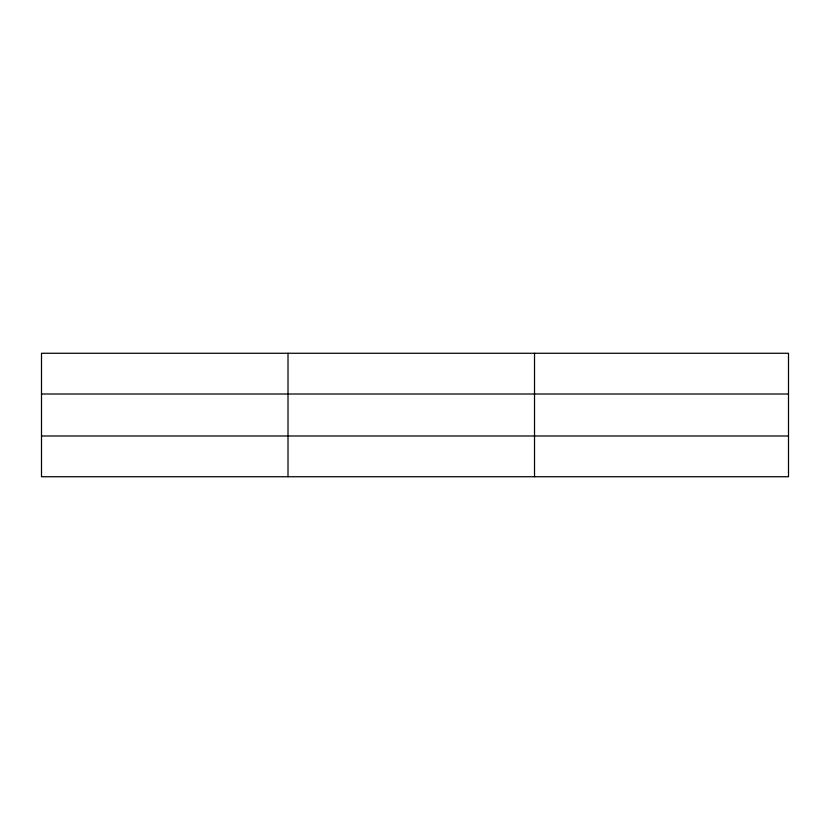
<?xml version="1.0" encoding="UTF-8"?>
<svg xmlns="http://www.w3.org/2000/svg" width="830" height="830" viewBox="0 0 830 830"><rect width="100%" height="100%" fill="white"/><g stroke="black" fill="none" stroke-linecap="round" stroke-linejoin="round"><path stroke-width="1.25" d="M288.01 476.731L288.01 353.269M534.52 476.731L534.52 353.269M788.5 435.989L788.5 476.731L41.5 476.731L41.5 353.269L788.5 353.269L788.5 435.989L41.5 435.989M41.5 394.011L788.5 394.011"/></g></svg>
